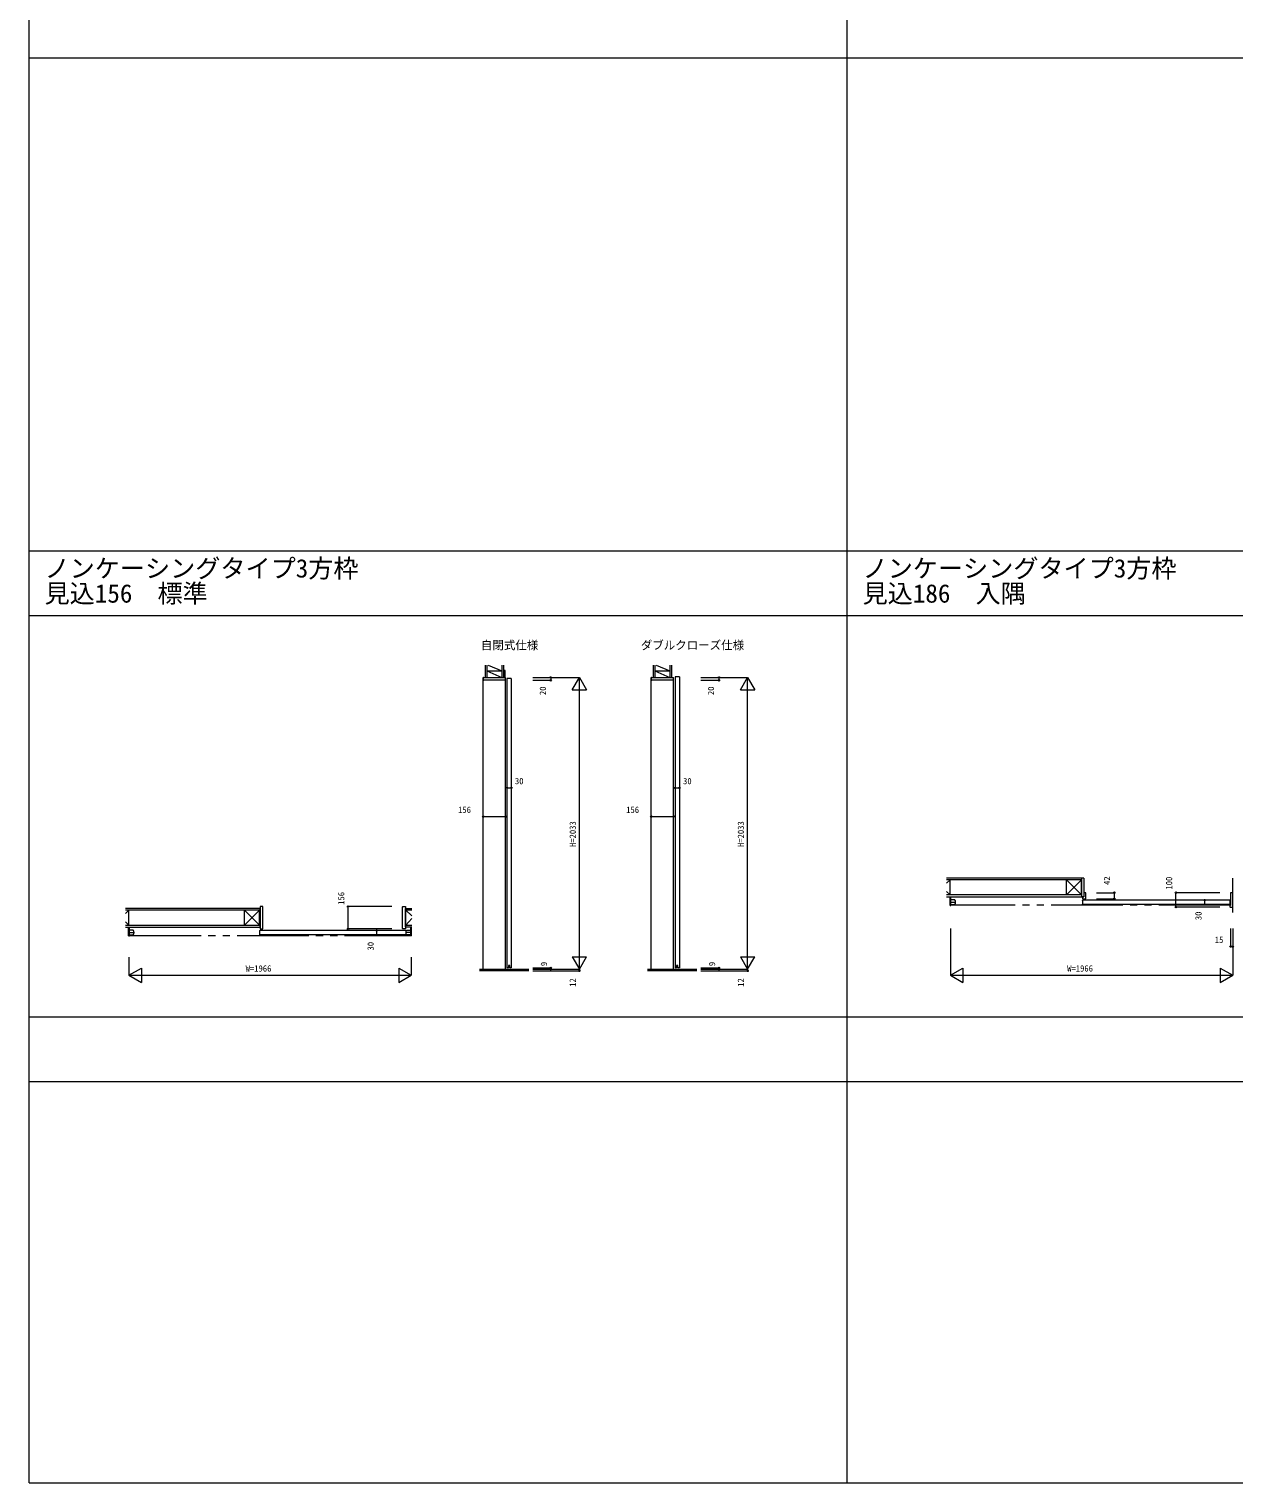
# Model space of a CAD drawing. Units: millimetres, scale not verified. Extents: x -14341 to 14341, y -10000 to 10000.
# Drawn here: x -14341 to -5945, y -10000 to 130 of the extents above; entities that cross this region are included whole.
import ezdxf
from ezdxf.enums import TextEntityAlignment as Align

# ---------------------------------------------------------------- set-up
doc = ezdxf.new("R2010")
doc.units = ezdxf.units.MM
doc.header["$LTSCALE"] = 50
doc.linetypes.add('USER1', pattern=[15, 10, -1, 1, -1, 1, -1])
doc.linetypes.add('USER2', pattern=[13, 10, -1, 1, -1])
for name, color, linetype, lineweight in [('0-0_0', 7, 'Continuous', 18), ('0-1_YKK_F1', 7, 'Continuous', 18), ('0-2_YKK_N1', 2, 'Continuous', 18), ('0-3_YKK_B1', 4, 'Continuous', 18), ('0-4_YKK_Z1', 7, 'Continuous', 18)]:
    doc.layers.add(name, color=color, linetype=linetype, lineweight=lineweight)
doc.styles.add('ＭＳ ゴシック', font='')
doc.styles.get('ＭＳ ゴシック').set_extended_font_data('MS Gothic')

msp = doc.modelspace()

# ---------------------------------------------------------------- linework, layer by layer
at = {"layer": '0-1_YKK_F1'}
for p, q in [((-14340.51, -10000), (-14340.51, 10000)), ((-8640.51, -10000), (-8640.51, 9500)), ((-14340.51, -70), (14159.49, -70)), ((-14340.51, -3505), (14159.49, -3505)), ((-14340.51, -3955), (14159.49, -3955)), ((-14340.51, -6752.5), (8459.49, -6752.5)), ((-14340.51, -7202.5), (8459.49, -7202.5)), ((-14340.51, -10000), (14340.51, -10000))]:
    msp.add_line(p, q, dxfattribs=at)
at = {"layer": '0-2_YKK_N1'}
for p, q in [((-10830.51, -4387.5), (-10505.51, -4387.5)), ((-10830.51, -4407.5), (-10705.51, -4407.5)), ((-10705.51, -4387.5), (-10705.51, -4407.5)), ((-10555.51, -4474.1), (-10505.51, -4387.5)), ((-10505.51, -6420.5), (-10505.51, -4387.5)), ((-10505.51, -4387.5), (-10455.51, -4474.1)), ((-9659.01, -4387.5), (-9334.01, -4387.5)), ((-9659.01, -4407.5), (-9534.01, -4407.5)), ((-9534.01, -4387.5), (-9534.01, -4407.5)), ((-9384.01, -4474.1), (-9334.01, -4387.5)), ((-9334.01, -6420.5), (-9334.01, -4387.5)), ((-9334.01, -4387.5), (-9284.01, -4474.1)), ((-10555.51, -4474.1), (-10455.51, -4474.1)), ((-9384.01, -4474.1), (-9284.01, -4474.1)), ((-11010.51, -5156.88), (-10980.51, -5156.88)), ((-9839.01, -5156.87), (-9809.01, -5156.87)), ((-11176.01, -5356.88), (-11020.01, -5356.88)), ((-10004.51, -5356.87), (-9848.51, -5356.87)), ((-6902.51, -5887.48), (-6777.51, -5887.48)), ((-6902.51, -5929.81), (-6777.51, -5929.81)), ((-6777.51, -5929.81), (-6777.51, -5887.48)), ((-6349.01, -5987.5), (-6349.01, -5887.5)), ((-6044.01, -5887.5), (-6349.01, -5887.5)), ((-6149.01, -5968.98), (-6149.01, -5938.98)), ((-12117.51, -6139.8), (-12117.51, -5983.8)), ((-11812.51, -5983.8), (-12117.51, -5983.8)), ((-6044.01, -5987.5), (-6349.01, -5987.5)), ((-11812.51, -6139.8), (-12117.51, -6139.8)), ((-11917.51, -6180.3), (-11917.51, -6150.3)), ((-7920.01, -6137.5), (-7920.01, -6462.5)), ((-5954.01, -6137.5), (-5954.01, -6462.5)), ((-13644.51, -6337.5), (-13644.51, -6462.5)), ((-11678.51, -6337.5), (-11678.51, -6462.5)), ((-10555.51, -6333.9), (-10455.51, -6333.9)), ((-10555.51, -6333.9), (-10455.51, -6333.9)), ((-10555.51, -6333.9), (-10505.51, -6420.5)), ((-10505.51, -6420.5), (-10455.51, -6333.9)), ((-9384.01, -6333.89), (-9284.01, -6333.89)), ((-9384.01, -6333.89), (-9284.01, -6333.89)), ((-9384.01, -6333.89), (-9334.01, -6420.5)), ((-9334.01, -6420.5), (-9284.01, -6333.89)), ((-13644.51, -6462.5), (-13557.91, -6412.5)), ((-13644.51, -6462.5), (-11678.51, -6462.5)), ((-13644.51, -6462.5), (-13557.91, -6512.5)), ((-13557.91, -6412.5), (-13557.91, -6512.5)), ((-11765.11, -6412.5), (-11765.11, -6512.5)), ((-11765.11, -6412.5), (-11678.51, -6462.5)), ((-11765.11, -6512.5), (-11678.51, -6462.5)), ((-10830.51, -6420.5), (-10505.51, -6420.5)), ((-10830.51, -6432.5), (-10505.51, -6432.5)), ((-10505.51, -6420.5), (-10505.51, -6432.5)), ((-9659.01, -6420.5), (-9334.01, -6420.5)), ((-9659.01, -6432.5), (-9334.01, -6432.5)), ((-9334.01, -6420.5), (-9334.01, -6432.5)), ((-7920.01, -6462.5), (-7833.41, -6412.5)), ((-7920.01, -6462.5), (-5954.01, -6462.5)), ((-7920.01, -6462.5), (-7833.41, -6512.5)), ((-7833.41, -6412.5), (-7833.41, -6512.5)), ((-6040.61, -6412.5), (-6040.61, -6512.5)), ((-6040.61, -6412.5), (-5954.01, -6462.5)), ((-6040.61, -6512.5), (-5954.01, -6462.5))]:
    msp.add_line(p, q, dxfattribs=at)
for points in [[(-5969.01, -6137.5), (-5969.01, -6262.5), (-5954.01, -6262.5)], [(-10830.51, -6411.5), (-10705.51, -6411.5), (-10705.51, -6420.5)], [(-9659.01, -6411.49), (-9534.01, -6411.49), (-9534.01, -6420.5)]]:
    msp.add_lwpolyline(points, dxfattribs=at)
for centre in [(-10705.51, -4387.5), (-10705.51, -4407.5), (-9534.01, -4387.5), (-9534.01, -4407.5), (-11010.51, -5156.88), (-10980.51, -5156.88), (-9839.01, -5156.87), (-9809.01, -5156.87), (-11176.01, -5356.88), (-11020.01, -5356.88), (-10004.51, -5356.87), (-9848.51, -5356.87), (-6777.51, -5887.48), (-6777.51, -5929.81), (-6349.01, -5887.5), (-6149.01, -5938.98), (-6149.01, -5968.98), (-12117.51, -5983.8), (-6349.01, -5987.5), (-12117.51, -6139.8), (-11917.51, -6150.3), (-11917.51, -6180.3), (-5969.01, -6262.5), (-5954.01, -6262.5), (-10705.51, -6411.5), (-10705.51, -6420.5), (-10505.51, -6432.5), (-9534.01, -6411.49), (-9534.01, -6420.5), (-9334.01, -6432.5)]:
    msp.add_circle(centre, 5, dxfattribs=at)
at = {"layer": '0-3_YKK_B1'}
for p, q in [((-11176.01, -6420.5), (-11176.01, -4387.5)), ((-11173.51, -4387.5), (-11176.01, -4387.5)), ((-11024.51, -4407.5), (-11171.51, -4407.5)), ((-11022.51, -4387.5), (-11020.01, -4387.5)), ((-11020.01, -6420.5), (-11020.01, -4387.5)), ((-10980.51, -4395.5), (-11010.51, -4395.5)), ((-11010.51, -4395.5), (-11010.51, -6411.5)), ((-10980.51, -4395.5), (-10980.51, -6411.5)), ((-10005.51, -6420.5), (-10005.51, -4387.5)), ((-10003.01, -4387.5), (-10005.51, -4387.5)), ((-9854.01, -4407.5), (-10001.01, -4407.5)), ((-9852.01, -4387.5), (-9849.51, -4387.5)), ((-9849.51, -6420.5), (-9849.51, -4387.5)), ((-9809.01, -4382.5), (-9839.01, -4382.5)), ((-9839.01, -4382.5), (-9839.01, -6411.5)), ((-9809.01, -4382.5), (-9809.01, -6411.5)), ((-7921.01, -5940.98), (-7921.01, -5966.99)), ((-7891.01, -5937.98), (-7918.01, -5937.98)), ((-7918.01, -5969.98), (-7891.01, -5969.98)), ((-7889.01, -5941.98), (-7889.01, -5939.98)), ((-7885.01, -5941.98), (-7889.01, -5941.98)), ((-7889.01, -5967.99), (-7889.01, -5965.98)), ((-7001.51, -5940.98), (-6999.51, -5938.98)), ((-7001.51, -5940.98), (-7001.51, -5966.98)), ((-6999.51, -5968.98), (-7001.51, -5966.98)), ((-6999.51, -5929.48), (-6979.51, -5929.48)), ((-5972.52, -5938.98), (-6999.51, -5938.98)), ((-5972.49, -5968.98), (-6999.51, -5968.98)), ((-6977.51, -5894.98), (-6977.51, -5889.48)), ((-6977.51, -5927.48), (-6977.51, -5899.98)), ((-5972.52, -5938.98), (-5970.51, -5941)), ((-5972.49, -5968.98), (-5970.51, -5967)), ((-5970.51, -5967), (-5970.51, -5941)), ((-12711.01, -6137.77), (-12711.01, -5985.77)), ((-11737.51, -6137.8), (-11737.51, -5985.8)), ((-5974.01, -5977.5), (-5974.01, -5985.5)), ((-13645.51, -6152.26), (-13645.51, -6178.27)), ((-13615.51, -6149.27), (-13642.51, -6149.27)), ((-13613.51, -6153.27), (-13613.51, -6151.27)), ((-13609.51, -6153.27), (-13613.51, -6153.27)), ((-13613.51, -6179.27), (-13613.51, -6177.27)), ((-12735.01, -6152.27), (-12733.02, -6150.28)), ((-12735.01, -6152.27), (-12735.01, -6178.27)), ((-12733, -6180.28), (-12735.01, -6178.27)), ((-11715.51, -6150.3), (-12733.02, -6150.28)), ((-11715.51, -6150.3), (-11713.51, -6152.3)), ((-11715.51, -6180.3), (-11713.51, -6178.3)), ((-11713.51, -6178.3), (-11713.51, -6152.3)), ((-11713.51, -6153.27), (-11709.51, -6153.27)), ((-11709.51, -6153.27), (-11709.51, -6151.27)), ((-11709.51, -6179.27), (-11709.51, -6177.27)), ((-11707.51, -6149.27), (-11680.5, -6149.27)), ((-11677.51, -6152.26), (-11677.51, -6178.27)), ((-13642.51, -6181.27), (-13615.51, -6181.27)), ((-11715.51, -6180.3), (-12733, -6180.28)), ((-11680.5, -6181.27), (-11707.51, -6181.27)), ((-11000.01, -6411.5), (-11010.51, -6411.5)), ((-10980.51, -6411.5), (-10991.01, -6411.5)), ((-9828.51, -6411.5), (-9839.01, -6411.5)), ((-9809.01, -6411.5), (-9819.51, -6411.5))]:
    msp.add_line(p, q, dxfattribs=at)
at = {"layer": '0-3_YKK_B1', "linetype": 'USER2'}
for p, q in [((-7924.01, -5953.98), (-7881.94, -5953.98)), ((-13648.51, -6165.27), (-13606.44, -6165.27)), ((-11674.51, -6165.27), (-11716.58, -6165.27))]:
    msp.add_line(p, q, dxfattribs=at)
at = {"layer": '0-3_YKK_B1', "linetype": 'USER1'}
for p, q in [((-7922.51, -5976.18), (-7922.51, -5915.48)), ((-7922.51, -5976.18), (-7917.01, -5976.18)), ((-7917.01, -5976.18), (-7917.01, -5915.48)), ((-5969.21, -5974.98), (-7917.01, -5974.98)), ((-13647.01, -6187.47), (-13647.01, -6126.77)), ((-13641.51, -6187.47), (-13641.51, -6126.77)), ((-11681.51, -6187.5), (-11681.51, -6126.8)), ((-11676.01, -6187.5), (-11676.01, -6126.8)), ((-13647.01, -6187.47), (-13641.51, -6187.47)), ((-13641.51, -6186.3), (-11681.51, -6186.3)), ((-11676.01, -6187.5), (-11681.51, -6187.5))]:
    msp.add_line(p, q, dxfattribs=at)
at = {"layer": '0-3_YKK_B1'}
msp.add_lwpolyline([(-11033.01, -4338.5), (-11033.01, -4387.5), (-11024.01, -4387.5), (-11024.01, -4338.5)], close=True, dxfattribs=at)
for points in [[(-11173.51, -4405.5), (-11173.51, -4387.5), (-11022.51, -4387.5), (-11022.51, -4405.5)], [(-10003.01, -4405.5), (-10003.01, -4387.5), (-9852.01, -4387.5), (-9852.01, -4405.5)], [(-7889.01, -5965.98), (-7885.01, -5965.98), (-7885.01, -5941.98)], [(-6979.51, -5887.48), (-6991.51, -5887.48), (-6991.51, -5915.48), (-7001.51, -5915.48), (-7001.51, -5927.48)], [(-5969.01, -5889.5), (-5969.01, -5977), (-5973.51, -5977), (-5974.01, -5977.5)], [(-5972.01, -5987.5), (-5954.01, -5987.5), (-5954.01, -5887.5), (-5967.01, -5887.5)], [(-12713.01, -5983.77), (-12731.01, -5983.77), (-12731.01, -6139.77), (-12713.01, -6139.77)], [(-11735.51, -5983.8), (-11717.51, -5983.8), (-11717.51, -6139.8), (-11735.51, -6139.8)], [(-13613.51, -6177.27), (-13609.51, -6177.27), (-13609.51, -6153.27)], [(-11709.51, -6177.27), (-11713.51, -6177.27), (-11713.51, -6153.27)], [(-10991.01, -6411.5), (-10991.01, -6395.5), (-11000.01, -6395.5), (-11000.01, -6411.5)], [(-9819.51, -6411.5), (-9819.51, -6395.5), (-9828.51, -6395.5), (-9828.51, -6411.5)]]:
    msp.add_lwpolyline(points, dxfattribs=at)
for centre, radius, start, end in [((-11171.51, -4405.5), 2, 180, 270), ((-11024.51, -4405.5), 2, 270, 0), ((-10001.01, -4405.5), 2, 180, 270), ((-9854.01, -4405.5), 2, 270, 0), ((-7918.01, -5940.98), 2.99, 89.96782, 180.03218), ((-7918.01, -5966.99), 2.99, 179.96782, 270.03218), ((-7891, -5939.98), 2, 359.96796, 90.03204), ((-7891, -5967.99), 2, 269.96796, 0.03204), ((-6999.51, -5927.48), 2, 180.00001, 270), ((-6977.51, -5897.48), 2.5, 90, 270), ((-6979.51, -5889.48), 2, 0, 90), ((-6979.51, -5927.48), 2, 270, 0), ((-5967.01, -5889.5), 2, 90, 180), ((-12713.01, -5985.77), 2, 0, 90), ((-11735.51, -5985.8), 2, 90, 180), ((-5972.01, -5985.5), 2, 180, 270), ((-13642.51, -6152.26), 2.99, 89.96782, 180.03218), ((-13642.51, -6178.27), 2.99, 179.96782, 270.03218), ((-13615.5, -6151.26), 2, 359.96796, 90.03204), ((-13615.5, -6179.27), 2, 269.96796, 0.03204), ((-12713.01, -6137.77), 2, 270, 0), ((-11735.51, -6137.8), 2, 180, 270), ((-11707.51, -6151.26), 2, 89.96796, 180.03204), ((-11707.51, -6179.27), 2, 179.96796, 270.03204), ((-11680.5, -6152.26), 2.99, 359.96782, 90.03218), ((-11680.5, -6178.27), 2.99, 269.96782, 0.03218)]:
    msp.add_arc(centre, radius, start, end, dxfattribs=at)
at = {"layer": '0-4_YKK_Z1'}
for p, q in [((-11163.01, -4301.63), (-11163.01, -4387.5)), ((-11150.51, -4301.63), (-11150.51, -4387.5)), ((-11150.51, -4342.5), (-11045.51, -4342.5)), ((-11150.51, -4342.5), (-11045.51, -4387.5)), ((-11140.87, -4301.63), (-11045.51, -4342.5)), ((-11045.51, -4301.63), (-11045.51, -4387.5)), ((-11033.01, -4387.5), (-11033.01, -4301.63)), ((-9992.51, -4301.63), (-9992.51, -4387.5)), ((-9980.01, -4301.63), (-9980.01, -4387.5)), ((-9980.01, -4342.5), (-9875.01, -4342.5)), ((-9980.01, -4342.5), (-9875.01, -4387.5)), ((-9970.37, -4301.63), (-9875.01, -4342.5)), ((-9875.01, -4301.63), (-9875.01, -4387.5)), ((-9862.51, -4387.5), (-9862.51, -4301.63)), ((-11163.01, -4387.5), (-11033.01, -4387.5)), ((-9992.01, -4387.5), (-9862.51, -4387.5)), ((-6991.51, -5785.48), (-7947.28, -5785.48)), ((-7004.01, -5797.98), (-7947.28, -5797.98)), ((-7923.49, -5797.98), (-7947.28, -5821.77)), ((-7923.49, -5902.98), (-7923.49, -5797.98)), ((-7007.01, -5797.98), (-7112.01, -5902.98)), ((-7112.01, -5797.98), (-7007.01, -5902.98)), ((-7112.01, -5902.98), (-7112.01, -5797.98)), ((-7007.01, -5902.98), (-7007.01, -5797.98)), ((-7004.01, -5914.98), (-7004.01, -5785.98)), ((-6991.51, -5785.48), (-6991.51, -5915.48)), ((-5954.01, -6025), (-5954.01, -5785.5)), ((-7923.49, -5902.98), (-7947.28, -5879.2)), ((-7004.01, -5902.98), (-7947.28, -5902.98)), ((-7947.28, -5915.48), (-6991.51, -5915.48)), ((-12731.01, -5996.77), (-13668.78, -5996.77)), ((-13644.99, -6009.27), (-13668.78, -6033.05)), ((-12731.01, -6009.27), (-13668.78, -6009.27)), ((-13644.99, -6114.27), (-13644.99, -6009.27)), ((-12734.01, -6009.27), (-12839.01, -6114.27)), ((-12839.01, -6009.27), (-12734.01, -6114.27)), ((-12839.01, -6114.27), (-12839.01, -6009.27)), ((-12734.01, -6114.27), (-12734.01, -6009.27)), ((-12731.01, -6126.77), (-12731.01, -5997.27)), ((-11717.51, -5996.8), (-11674.01, -5996.8)), ((-11717.51, -6126.3), (-11717.51, -5997.3)), ((-11674.01, -6009.3), (-11717.51, -6009.3)), ((-11714.51, -6114.3), (-11714.51, -6009.3)), ((-11714.51, -6009.3), (-11674.01, -6049.8)), ((-11714.51, -6114.3), (-11674.01, -6067.31)), ((-13644.99, -6114.27), (-13668.78, -6090.49)), ((-13668.78, -6114.27), (-12731.01, -6114.27)), ((-13668.78, -6126.77), (-12731.01, -6126.77)), ((-11717.51, -6114.3), (-11674.01, -6114.3)), ((-11674.01, -6126.8), (-11717.51, -6126.8)), ((-11201.96, -6420.5), (-10858.18, -6420.5)), ((-11201.96, -6423.5), (-10858.18, -6423.5)), ((-11201.96, -6426.5), (-10858.18, -6426.5)), ((-11201.96, -6429.5), (-10858.18, -6429.5)), ((-10858.18, -6432.5), (-11201.96, -6432.5)), ((-10031.46, -6420.5), (-9687.68, -6420.5)), ((-10031.46, -6423.5), (-9687.68, -6423.5)), ((-10031.46, -6426.5), (-9687.68, -6426.5)), ((-10031.46, -6429.5), (-9687.68, -6429.5)), ((-9687.68, -6432.5), (-10031.46, -6432.5))]:
    msp.add_line(p, q, dxfattribs=at)

# ---------------------------------------------------------------- texts
at = {"layer": '0-0_0', "style": 'ＭＳ ゴシック'}
for s, height, p in [('ノンケーシングタイプ3方枠', 128.3, (-14232.51, -3730)), ('ノンケーシングタイプ3方枠', 128.3, (-8532.51, -3730)), ('見込156\u3000標準', 128.3, (-14232.51, -3905)), ('見込186\u3000入隅', 128.3, (-8532.51, -3905)), ('自閉式仕様', 58.65, (-11192.17, -4210)), ('ダブルクローズ仕様', 58.65, (-10078.17, -4210))]:
    msp.add_text(s, height=height, dxfattribs=at).set_placement(p, align=Align.BOTTOM_LEFT)
at = {"layer": '0-2_YKK_N1', "color": 7, "style": 'ＭＳ ゴシック'}
for s, p in [('20', (-10725.73, -4510.66)), ('20', (-9554.23, -4510.65)), ('H=2033', (-10517.51, -5569)), ('H=2033', (-9346.01, -5569)), ('42', (-6794.91, -5833.57)), ('100', (-6362.2, -5865.72)), ('156', (-12130.7, -5972.02)), ('30', (-6157.46, -6078.67)), ('30', (-11925.96, -6289.98)), ('9', (-10718.15, -6399.19)), ('9', (-9546.65, -6399.18)), ('12', (-10517.51, -6543.16)), ('12', (-9346.01, -6543.15))]:
    msp.add_text(s, height=43.99, rotation=90, dxfattribs=at).set_placement(p, align=Align.BOTTOM_LEFT)
for s, p in [('30', (-10955.13, -5144.88)), ('30', (-9783.63, -5144.87)), ('156', (-11351.18, -5344.88)), ('156', (-10179.68, -5344.87)), ('15', (-6078.6, -6250.5)), ('W=1966', (-12831.51, -6450.47)), ('W=1966', (-7107.01, -6450.47))]:
    msp.add_text(s, height=43.99, dxfattribs=at).set_placement(p, align=Align.BOTTOM_LEFT)

doc.saveas('drawing.dxf')
